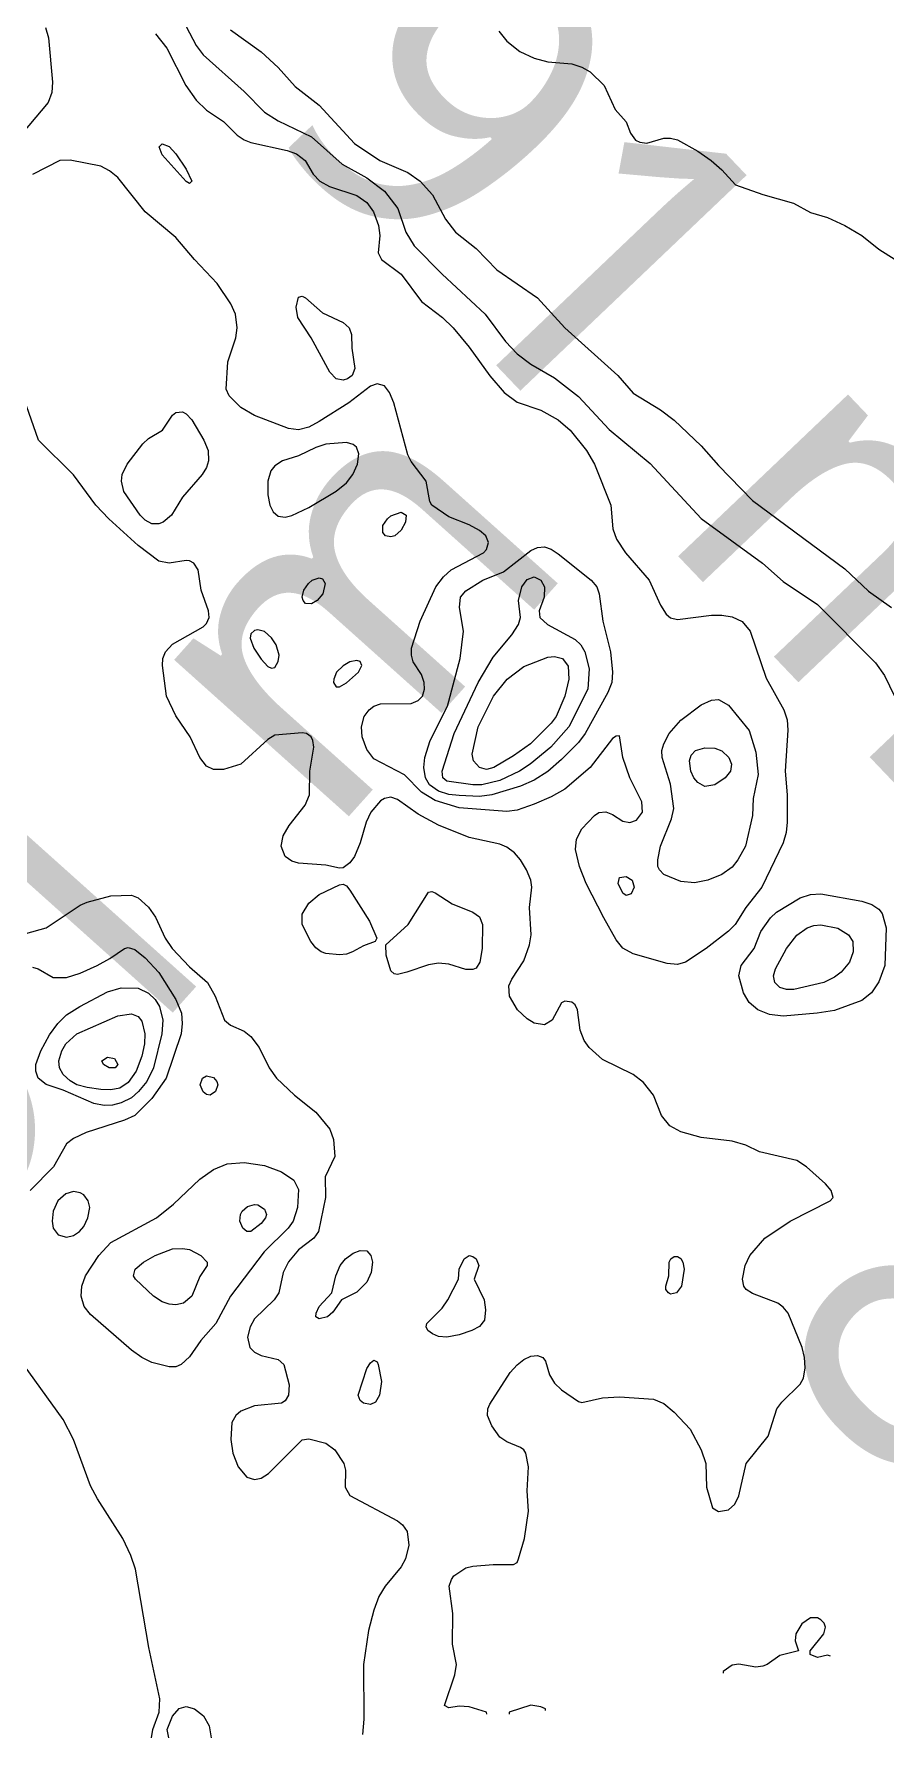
# Model space of a CAD drawing. Extents: x 474277 to 475042, y 254928 to 255625.
# Drawn here: x 474762.95 to 474782.11, y 254928.48 to 254966.79 of the extents above; entities that cross this region are included whole.
import ezdxf

# ---------------------------------------------------------------- set-up
doc = ezdxf.new("R2010")
doc.units = 0
doc.header["$MEASUREMENT"] = 0
doc.layers.add('BaseMapV2_DTM_export_MonNov09090547073261 — entities', color=1, linetype='CONTINUOUS')
doc.styles.get("Standard").update_dxf_attribs({"font": 'romans.shx'})

msp = doc.modelspace()

# ---------------------------------------------------------------- linework, layer by layer
at = {"layer": 'BaseMapV2_DTM_export_MonNov09090547073261 — entities', "color": 15, "linetype": 'Continuous', "true_color": 0xb7484b}
for points in [[(474763.202, 254966.934, 91.25), (474763.269, 254966.704, 91.25), (474763.36, 254965.707, 91.25), (474763.347, 254965.477, 91.25), (474763.26, 254965.247, 91.25), (474762.548, 254964.403, 91.25), (474761.953, 254963.79, 91.25), (474761.531, 254963.492, 91.25), (474761.148, 254963.33, 91.25)], [(474765.671, 254966.796, 91), (474765.93, 254966.474, 91), (474766.352, 254965.63, 91), (474766.591, 254965.304, 91), (474766.821, 254965.081, 91), (474767.205, 254964.825, 91), (474767.511, 254964.514, 91), (474767.665, 254964.41, 91), (474767.818, 254964.351, 91), (474768.631, 254964.173, 91), (474768.842, 254964.097, 91), (474769.039, 254963.943, 91), (474769.217, 254963.636, 91), (474769.363, 254963.483, 91), (474769.582, 254963.363, 91), (474770.195, 254963.157, 91), (474770.425, 254963.003, 91), (474770.57, 254962.793, 91), (474770.686, 254962.486, 91), (474770.715, 254962.256, 91), (474770.678, 254961.873, 91), (474770.751, 254961.72, 91), (474771.192, 254961.392, 91), (474771.652, 254960.775, 91), (474772.122, 254960.416, 91), (474772.361, 254960.186, 91), (474772.725, 254959.746, 91), (474773.185, 254959.104, 91), (474773.505, 254958.729, 91), (474773.799, 254958.512, 91), (474774.335, 254958.336, 91), (474774.719, 254958.113, 91), (474774.988, 254957.886, 91), (474775.355, 254957.426, 91), (474775.541, 254957.119, 91), (474775.905, 254956.199, 91), (474775.954, 254955.662, 91), (474776.031, 254955.432, 91), (474776.233, 254955.125, 91), (474776.766, 254954.512, 91), (474777.019, 254953.952, 91), (474777.149, 254953.745, 91), (474777.249, 254953.664, 91), (474777.403, 254953.626, 91), (474778.169, 254953.727, 91), (474778.399, 254953.727, 91), (474778.629, 254953.686, 91), (474778.859, 254953.583, 91), (474779.036, 254953.362, 91), (474779.396, 254952.307, 91), (474779.793, 254951.598, 91), (474779.868, 254951.368, 91), (474779.886, 254951.138, 91), (474779.822, 254950.218, 91), (474779.865, 254949.681, 91), (474779.87, 254949.068, 91), (474779.843, 254948.838, 91), (474779.775, 254948.608, 91), (474779.295, 254947.611, 91), (474778.936, 254947.151, 91), (474778.702, 254946.768, 91), (474778.553, 254946.619, 91), (474778.046, 254946.231, 91), (474777.586, 254945.924, 91)], [(474766.361, 254966.955, 90.75), (474766.591, 254966.531, 90.75), (474766.746, 254966.32, 90.75), (474767.665, 254965.496, 90.75), (474768.125, 254965.032, 90.75), (474768.431, 254964.838, 90.75), (474769.182, 254964.48, 90.75), (474769.865, 254963.867, 90.75), (474770.425, 254963.556, 90.75), (474770.816, 254963.253, 90.75), (474771.12, 254962.87, 90.75), (474771.298, 254962.333, 90.75), (474771.484, 254962.026, 90.75), (474772.112, 254961.391, 90.75), (474773.083, 254960.493, 90.75), (474773.539, 254959.879, 90.75), (474773.799, 254959.597, 90.75), (474774.105, 254959.368, 90.75), (474774.642, 254959.058, 90.75), (474775.179, 254958.642, 90.75), (474775.869, 254957.896, 90.75), (474776.789, 254957.135, 90.75), (474777.939, 254955.898, 90.75), (474779.31, 254954.895, 90.75), (474779.779, 254954.484, 90.75), (474780.546, 254953.961, 90.75), (474781.85, 254952.652, 90.75), (474782.058, 254952.365, 90.75), (474782.281, 254951.905, 90.75)], [(474767.358, 254966.887, 90.5), (474768.048, 254966.387, 90.5), (474768.431, 254966.036, 90.5), (474768.815, 254965.612, 90.5), (474769.352, 254965.188, 90.5), (474770.145, 254964.327, 90.5), (474770.713, 254963.943, 90.5), (474771.345, 254963.678, 90.5), (474771.623, 254963.483, 90.5), (474771.897, 254963.176, 90.5), (474772.189, 254962.626, 90.5), (474772.416, 254962.333, 90.5), (474772.879, 254961.971, 90.5), (474773.342, 254961.49, 90.5), (474774.259, 254960.861, 90.5), (474774.872, 254960.183, 90.5), (474776.06, 254959.113, 90.5), (474776.406, 254958.718, 90.5), (474777.019, 254958.34, 90.5), (474777.326, 254958.105, 90.5), (474777.939, 254957.527, 90.5), (474778.323, 254957.085, 90.5), (474779.089, 254956.3, 90.5), (474781.16, 254954.768, 90.5), (474781.696, 254954.264, 90.5), (474782.209, 254953.899, 90.5)], [(474773.391, 254966.857, 90.25), (474773.568, 254966.627, 90.25), (474773.857, 254966.397, 90.25), (474774.182, 254966.247, 90.25), (474774.489, 254966.161, 90.25), (474775.026, 254966.118, 90.25), (474775.256, 254966.044, 90.25), (474775.438, 254965.937, 90.25), (474775.756, 254965.63, 90.25), (474776, 254965.093, 90.25), (474776.252, 254964.813, 90.25), (474776.346, 254964.557, 90.25), (474776.461, 254964.403, 90.25), (474776.559, 254964.355, 90.25), (474776.712, 254964.339, 90.25), (474777.096, 254964.449, 90.25), (474777.249, 254964.451, 90.25), (474777.403, 254964.414, 90.25), (474777.863, 254964.155, 90.25), (474778.161, 254963.943, 90.25), (474778.399, 254963.736, 90.25), (474778.706, 254963.401, 90.25), (474779.319, 254963.184, 90.25), (474780.01, 254962.987, 90.25), (474780.393, 254962.774, 90.25), (474780.776, 254962.668, 90.25), (474781.16, 254962.483, 90.25), (474781.542, 254962.256, 90.25), (474781.926, 254961.952, 90.25), (474782.658, 254961.49, 90.25)], [(474766.487, 254963.483, 91.25), (474766.438, 254963.428, 91.25), (474766.361, 254963.471, 91.25), (474765.824, 254964.075, 91.25), (474765.755, 254964.25, 91.25), (474765.824, 254964.32, 91.25), (474765.978, 254964.263, 91.25), (474766.131, 254964.097, 91.25), (474766.361, 254963.754, 91.25), (474766.487, 254963.483, 91.25)], [(474777.586, 254945.924, 91), (474777.403, 254945.872, 91), (474777.172, 254945.89, 91), (474776.406, 254946.106, 91), (474776.176, 254946.234, 91), (474776.022, 254946.425, 91), (474775.747, 254946.921, 91), (474775.354, 254947.688, 91), (474775.204, 254948.071, 91), (474775.114, 254948.455, 91), (474775.137, 254948.685, 91), (474775.256, 254948.917, 91), (474775.539, 254949.221, 91), (474775.639, 254949.287, 91), (474775.792, 254949.305, 91), (474775.946, 254949.243, 91), (474776.176, 254949.095, 91), (474776.329, 254949.061, 91), (474776.482, 254949.115, 91), (474776.615, 254949.298, 91), (474776.604, 254949.528, 91), (474776.335, 254950.065, 91), (474776.175, 254950.525, 91), (474776.099, 254951.011, 91), (474776.022, 254951.006, 91), (474775.946, 254950.947, 91), (474775.439, 254950.295, 91), (474774.872, 254949.814, 91), (474774.565, 254949.636, 91), (474774.182, 254949.473, 91), (474773.799, 254949.341, 91), (474773.569, 254949.308, 91), (474772.495, 254949.394, 91), (474771.959, 254949.554, 91), (474771.652, 254949.745, 91), (474771.268, 254950.137, 91), (474770.578, 254950.492, 91), (474770.425, 254950.703, 91), (474770.319, 254950.985, 91), (474770.305, 254951.215, 91), (474770.366, 254951.445, 91), (474770.478, 254951.598, 91), (474770.578, 254951.675, 91), (474770.732, 254951.727, 91), (474771.422, 254951.739, 91), (474771.575, 254951.802, 91), (474771.67, 254951.905, 91), (474771.719, 254952.058, 91), (474771.713, 254952.212, 91), (474771.652, 254952.389, 91), (474771.467, 254952.672, 91), (474771.426, 254952.825, 91), (474771.429, 254952.979, 91), (474771.623, 254953.592, 91), (474771.976, 254954.359, 91), (474772.144, 254954.589, 91), (474772.319, 254954.742, 91), (474773.044, 254955.125, 91), (474773.113, 254955.202, 91), (474773.159, 254955.355, 91), (474773.1, 254955.509, 91), (474772.955, 254955.63, 91), (474772.725, 254955.753, 91), (474772.265, 254955.935, 91), (474771.887, 254956.199, 91), (474771.842, 254956.276, 91), (474771.753, 254956.736, 91), (474771.422, 254957.177, 91), (474771.345, 254957.33, 91), (474771.028, 254958.499, 91), (474770.93, 254958.729, 91), (474770.817, 254958.883, 91), (474770.655, 254958.928, 91), (474770.502, 254958.871, 91), (474770.019, 254958.499, 91), (474769.352, 254958.077, 91), (474769.121, 254957.954, 91), (474768.891, 254957.892, 91), (474768.661, 254957.923, 91), (474767.895, 254958.215, 91), (474767.588, 254958.396, 91), (474767.327, 254958.653, 91), (474767.264, 254958.806, 91), (474767.298, 254959.419, 91), (474767.481, 254959.956, 91), (474767.511, 254960.186, 91), (474767.475, 254960.493, 91), (474767.367, 254960.723, 91), (474767.063, 254961.183, 91), (474766.548, 254961.72, 91), (474766.131, 254962.215, 91), (474765.442, 254962.793, 91), (474764.824, 254963.56, 91), (474764.644, 254963.713, 91), (474764.444, 254963.819, 91), (474763.754, 254963.956, 91), (474763.521, 254963.943, 91), (474762.911, 254963.632, 91)], [(474769.989, 254959.036, 91.25), (474769.888, 254959.007, 91.25), (474769.735, 254959.034, 91.25), (474769.588, 254959.189, 91.25), (474769.171, 254959.956, 91.25), (474768.873, 254960.416, 91.25), (474768.834, 254960.646, 91.25), (474768.891, 254960.871, 91.25), (474768.968, 254960.895, 91.25), (474769.045, 254960.855, 91.25), (474769.428, 254960.523, 91.25), (474769.888, 254960.3, 91.25), (474770.023, 254960.186, 91.25), (474770.079, 254960.033, 91.25), (474770.088, 254959.726, 91.25), (474770.15, 254959.266, 91.25), (474770.092, 254959.113, 91.25), (474769.989, 254959.036, 91.25)], [(474773.117, 254929.017, 90.75), (474773.109, 254929.059, 90.75), (474772.725, 254929.183, 90.75), (474772.495, 254929.194, 90.75), (474772.265, 254929.155, 90.75), (474772.168, 254929.209, 90.75), (474772.399, 254929.899, 90.75), (474772.441, 254930.129, 90.75), (474772.346, 254930.589, 90.75), (474772.358, 254931.279, 90.75), (474772.274, 254931.893, 90.75), (474772.322, 254932.046, 90.75), (474772.379, 254932.123, 90.75), (474772.649, 254932.304, 90.75), (474772.802, 254932.343, 90.75), (474773.262, 254932.38, 90.75), (474773.722, 254932.376, 90.75), (474773.799, 254932.426, 90.75), (474773.833, 254932.506, 90.75), (474773.965, 254932.966, 90.75), (474774.055, 254933.579, 90.75), (474774.025, 254934.039, 90.75), (474774.056, 254934.576, 90.75), (474773.999, 254934.883, 90.75), (474773.952, 254934.96, 90.75), (474773.875, 254935.008, 90.75), (474773.569, 254935.134, 90.75), (474773.415, 254935.242, 90.75), (474773.231, 254935.496, 90.75), (474773.137, 254935.726, 90.75), (474773.145, 254935.88, 90.75), (474773.185, 254935.986, 90.75), (474773.645, 254936.696, 90.75), (474773.799, 254936.87, 90.75), (474773.952, 254936.986, 90.75), (474774.105, 254937.064, 90.75), (474774.259, 254937.081, 90.75), (474774.378, 254937.03, 90.75), (474774.438, 254936.953, 90.75), (474774.527, 254936.646, 90.75), (474774.642, 254936.457, 90.75), (474774.796, 254936.31, 90.75), (474775.179, 254936.046, 90.75), (474775.256, 254936.025, 90.75), (474775.716, 254936.129, 90.75), (474776.099, 254936.152, 90.75), (474776.866, 254936.097, 90.75), (474777.096, 254935.997, 90.75), (474777.326, 254935.807, 90.75), (474777.691, 254935.42, 90.75), (474777.935, 254934.96, 90.75), (474778.039, 254934.653, 90.75), (474778.058, 254934.116, 90.75), (474778.189, 254933.656, 90.75), (474778.323, 254933.57, 90.75), (474778.553, 254933.606, 90.75), (474778.689, 254933.733, 90.75), (474778.783, 254933.921, 90.75), (474778.944, 254934.653, 90.75), (474779.442, 254935.266, 90.75), (474779.632, 254935.88, 90.75), (474779.748, 254936.033, 90.75), (474780.163, 254936.436, 90.75), (474780.232, 254936.57, 90.75), (474780.27, 254936.8, 90.75), (474780.257, 254937.03, 90.75), (474780.203, 254937.26, 90.75), (474779.889, 254938.027, 90.75), (474779.779, 254938.167, 90.75), (474779.657, 254938.257, 90.75), (474779.089, 254938.471, 90.75), (474778.95, 254938.563, 90.75), (474778.897, 254938.64, 90.75), (474778.861, 254938.793, 90.75), (474778.921, 254939.1, 90.75), (474779.028, 254939.33, 90.75), (474779.363, 254939.714, 90.75), (474779.933, 254940.101, 90.75), (474780.833, 254940.557, 90.75), (474780.902, 254940.634, 90.75), (474780.857, 254940.787, 90.75), (474780.726, 254940.94, 90.75), (474780.303, 254941.324, 90.75), (474780.086, 254941.466, 90.75), (474779.243, 254941.659, 90.75), (474778.936, 254941.805, 90.75), (474778.629, 254941.896, 90.75), (474777.939, 254941.98, 90.75), (474777.479, 254942.111, 90.75), (474777.23, 254942.244, 90.75), (474777.045, 254942.474, 90.75), (474776.863, 254942.934, 90.75), (474776.636, 254943.216, 90.75), (474776.406, 254943.4, 90.75), (474775.716, 254943.731, 90.75), (474775.415, 254944.007, 90.75), (474775.307, 254944.161, 90.75), (474775.213, 254944.391, 90.75), (474775.155, 254944.851, 90.75), (474775.102, 254944.959, 90.75), (474775.026, 254945.024, 90.75), (474774.872, 254945.048, 90.75), (474774.796, 254945.008, 90.75), (474774.587, 254944.621, 90.75), (474774.412, 254944.511, 90.75), (474774.182, 254944.553, 90.75), (474774.029, 254944.65, 90.75), (474773.809, 254944.851, 90.75), (474773.63, 254945.158, 90.75), (474773.61, 254945.388, 90.75), (474773.68, 254945.541, 90.75), (474773.952, 254945.949, 90.75), (474774.081, 254946.308, 90.75), (474774.112, 254946.538, 90.75), (474774.08, 254947.151, 90.75), (474774.13, 254947.611, 90.75), (474774.107, 254947.765, 90.75), (474774.007, 254947.995, 90.75), (474773.874, 254948.225, 90.75), (474773.744, 254948.378, 90.75), (474773.569, 254948.51, 90.75), (474773.415, 254948.577, 90.75), (474772.725, 254948.724, 90.75), (474772.035, 254949.005, 90.75), (474771.575, 254949.251, 90.75), (474771.115, 254949.582, 90.75), (474770.962, 254949.634, 90.75), (474770.82, 254949.605, 90.75), (474770.732, 254949.547, 90.75), (474770.516, 254949.298, 90.75), (474770.408, 254949.068, 90.75), (474770.272, 254948.607, 90.75), (474770.147, 254948.301, 90.75), (474770.042, 254948.154, 90.75), (474769.888, 254948.044, 90.75), (474769.812, 254948.035, 90.75), (474769.505, 254948.106, 90.75), (474768.891, 254948.151, 90.75), (474768.738, 254948.192, 90.75), (474768.587, 254948.301, 90.75), (474768.5, 254948.531, 90.75), (474768.54, 254948.761, 90.75), (474768.679, 254948.991, 90.75), (474769.04, 254949.451, 90.75), (474769.134, 254949.681, 90.75), (474769.141, 254950.218, 90.75), (474769.229, 254950.755, 90.75), (474769.213, 254950.908, 90.75), (474769.174, 254950.985, 90.75), (474769.064, 254951.062, 90.75), (474768.968, 254951.08, 90.75), (474768.355, 254951.028, 90.75), (474768.201, 254950.927, 90.75), (474767.594, 254950.372, 90.75), (474767.205, 254950.257, 90.75), (474766.975, 254950.256, 90.75), (474766.821, 254950.331, 90.75), (474766.668, 254950.52, 90.75), (474766.452, 254950.985, 90.75), (474766.131, 254951.461, 90.75), (474765.922, 254951.905, 90.75), (474765.83, 254952.595, 90.75), (474765.841, 254952.748, 90.75), (474765.897, 254952.902, 90.75), (474766.054, 254953.07, 90.75), (474766.745, 254953.464, 90.75), (474766.821, 254953.533, 90.75), (474766.882, 254953.669, 90.75), (474766.864, 254953.822, 90.75), (474766.701, 254954.282, 90.75), (474766.633, 254954.742, 90.75), (474766.535, 254954.895, 90.75), (474766.438, 254954.946, 90.75), (474766.361, 254954.95, 90.75), (474765.978, 254954.889, 90.75), (474765.748, 254954.935, 90.75), (474765.288, 254955.288, 90.75), (474764.623, 254955.892, 90.75), (474764.337, 254956.199, 90.75), (474763.831, 254956.879, 90.75), (474763.042, 254957.656, 90.75), (474762.669, 254958.729, 90.75)], [(474765.847, 254955.816, 91), (474765.748, 254955.775, 91), (474765.594, 254955.776, 91), (474765.441, 254955.861, 91), (474765.328, 254955.969, 91), (474764.959, 254956.506, 91), (474764.91, 254956.736, 91), (474764.923, 254956.889, 91), (474765.035, 254957.119, 91), (474765.391, 254957.579, 91), (474765.518, 254957.694, 91), (474765.828, 254957.886, 91), (474766.054, 254958.221, 91), (474766.131, 254958.28, 91), (474766.284, 254958.293, 91), (474766.361, 254958.252, 91), (474766.491, 254958.116, 91), (474766.761, 254957.656, 91), (474766.855, 254957.426, 91), (474766.866, 254957.196, 91), (474766.818, 254957.042, 91), (474766.722, 254956.889, 91), (474766.284, 254956.375, 91), (474766.033, 254955.969, 91), (474765.847, 254955.816, 91)], [(474768.738, 254955.964, 90.75), (474769.121, 254956.142, 90.75), (474769.735, 254956.515, 90.75), (474769.965, 254956.7, 90.75), (474770.109, 254956.889, 90.75), (474770.215, 254957.119, 90.75), (474770.242, 254957.349, 90.75), (474770.194, 254957.502, 90.75), (474770.118, 254957.563, 90.75), (474769.965, 254957.604, 90.75), (474769.505, 254957.565, 90.75), (474769.275, 254957.494, 90.75), (474768.891, 254957.304, 90.75), (474768.531, 254957.196, 90.75), (474768.355, 254957.078, 90.75), (474768.269, 254956.966, 90.75), (474768.196, 254956.736, 90.75), (474768.198, 254956.429, 90.75), (474768.24, 254956.199, 90.75), (474768.317, 254956.046, 90.75), (474768.431, 254955.951, 90.75), (474768.585, 254955.929, 90.75), (474768.738, 254955.964, 90.75)], [(474771.049, 254955.509, 91), (474770.962, 254955.483, 91), (474770.842, 254955.509, 91), (474770.783, 254955.585, 91), (474770.786, 254955.739, 91), (474770.884, 254955.892, 91), (474770.962, 254955.958, 91), (474771.192, 254956.038, 91), (474771.303, 254955.969, 91), (474771.289, 254955.816, 91), (474771.192, 254955.636, 91), (474771.049, 254955.509, 91)], [(474773.233, 254949.681, 91.25), (474772.955, 254949.649, 91.25), (474772.495, 254949.667, 91.25), (474772.265, 254949.691, 91.25), (474772.035, 254949.763, 91.25), (474771.832, 254949.911, 91.25), (474771.74, 254950.065, 91.25), (474771.701, 254950.295, 91.25), (474771.724, 254950.525, 91.25), (474771.847, 254950.908, 91.25), (474772.233, 254951.675, 91.25), (474772.517, 254952.748, 91.25), (474772.592, 254953.362, 91.25), (474772.507, 254953.899, 91.25), (474772.526, 254954.129, 91.25), (474772.649, 254954.272, 91.25), (474773.032, 254954.508, 91.25), (474773.492, 254954.698, 91.25), (474774.105, 254955.175, 91.25), (474774.259, 254955.244, 91.25), (474774.412, 254955.261, 91.25), (474774.565, 254955.204, 91.25), (474774.719, 254955.101, 91.25), (474775.461, 254954.512, 91.25), (474775.589, 254954.359, 91.25), (474775.641, 254954.205, 91.25), (474775.726, 254953.592, 91.25), (474775.895, 254952.902, 91.25), (474775.941, 254952.442, 91.25), (474775.927, 254952.212, 91.25), (474775.835, 254951.982, 91.25), (474775.329, 254951.062, 91.25), (474775.179, 254950.864, 91.25), (474774.796, 254950.475, 91.25), (474774.489, 254950.21, 91.25), (474774.182, 254950.012, 91.25), (474773.875, 254949.877, 91.25), (474773.233, 254949.681, 91.25)], [(474769.178, 254953.975, 91), (474769.045, 254953.987, 91), (474768.991, 254954.052, 91), (474768.969, 254954.129, 91), (474769.005, 254954.282, 91), (474769.109, 254954.435, 91), (474769.198, 254954.511, 91), (474769.352, 254954.562, 91), (474769.428, 254954.538, 91), (474769.484, 254954.435, 91), (474769.432, 254954.205, 91), (474769.306, 254954.052, 91), (474769.178, 254953.975, 91)], [(474773.008, 254949.911, 91.5), (474772.802, 254949.91, 91.5), (474772.223, 254949.988, 91.5), (474772.128, 254950.065, 91.5), (474772.119, 254950.218, 91.5), (474772.386, 254951.062, 91.5), (474772.925, 254952.212, 91.5), (474773.262, 254952.78, 91.5), (474773.678, 254953.285, 91.5), (474773.829, 254953.515, 91.5), (474773.874, 254953.669, 91.5), (474773.827, 254954.052, 91.5), (474773.906, 254954.359, 91.5), (474774.029, 254954.529, 91.5), (474774.182, 254954.585, 91.5), (474774.329, 254954.512, 91.5), (474774.414, 254954.359, 91.5), (474774.406, 254954.129, 91.5), (474774.292, 254953.822, 91.5), (474774.309, 254953.669, 91.5), (474774.484, 254953.515, 91.5), (474775.102, 254953.177, 91.5), (474775.228, 254953.055, 91.5), (474775.324, 254952.902, 91.5), (474775.422, 254952.518, 91.5), (474775.389, 254952.058, 91.5), (474774.962, 254951.215, 91.5), (474774.561, 254950.755, 91.5), (474774.096, 254950.372, 91.5), (474773.856, 254950.218, 91.5), (474773.415, 254950.01, 91.5), (474773.008, 254949.911, 91.5)], [(474768.355, 254952.544, 90.75), (474768.431, 254952.685, 90.75), (474768.451, 254952.825, 90.75), (474768.384, 254953.055, 90.75), (474768.278, 254953.212, 90.75), (474768.125, 254953.356, 90.75), (474767.971, 254953.397, 90.75), (474767.895, 254953.379, 90.75), (474767.818, 254953.303, 90.75), (474767.8, 254953.209, 90.75), (474767.886, 254952.979, 90.75), (474768.048, 254952.734, 90.75), (474768.201, 254952.573, 90.75), (474768.278, 254952.529, 90.75), (474768.355, 254952.544, 90.75)], [(474769.812, 254952.111, 90.75), (474769.965, 254952.205, 90.75), (474770.238, 254952.442, 90.75), (474770.312, 254952.595, 90.75), (474770.272, 254952.684, 90.75), (474770.195, 254952.706, 90.75), (474770.042, 254952.678, 90.75), (474769.888, 254952.588, 90.75), (474769.744, 254952.442, 90.75), (474769.679, 254952.288, 90.75), (474769.677, 254952.212, 90.75), (474769.735, 254952.114, 90.75), (474769.812, 254952.111, 90.75)], [(474773.273, 254950.295, 91.75), (474773.109, 254950.257, 91.75), (474772.953, 254950.295, 91.75), (474772.821, 254950.448, 91.75), (474772.79, 254950.602, 91.75), (474772.924, 254951.215, 91.75), (474773.268, 254951.905, 91.75), (474773.573, 254952.288, 91.75), (474773.952, 254952.568, 91.75), (474774.489, 254952.782, 91.75), (474774.642, 254952.797, 91.75), (474774.817, 254952.748, 91.75), (474774.949, 254952.58, 91.75), (474774.963, 254952.288, 91.75), (474774.872, 254951.899, 91.75), (474774.678, 254951.445, 91.75), (474774.563, 254951.292, 91.75), (474774.1, 254950.832, 91.75), (474773.722, 254950.558, 91.75), (474773.273, 254950.295, 91.75)], [(474778.085, 254947.765, 91.25), (474777.786, 254947.708, 91.25), (474777.479, 254947.738, 91.25), (474777.096, 254947.896, 91.25), (474776.998, 254947.995, 91.25), (474776.965, 254948.071, 91.25), (474776.958, 254948.225, 91.25), (474777.02, 254948.531, 91.25), (474777.268, 254949.145, 91.25), (474777.321, 254949.375, 91.25), (474777.249, 254949.925, 91.25), (474777.056, 254950.525, 91.25), (474777.052, 254950.678, 91.25), (474777.093, 254950.832, 91.25), (474777.214, 254951.062, 91.25), (474777.479, 254951.365, 91.25), (474777.939, 254951.709, 91.25), (474778.169, 254951.816, 91.25), (474778.323, 254951.827, 91.25), (474778.553, 254951.697, 91.25), (474779.013, 254951.133, 91.25), (474779.166, 254950.642, 91.25), (474779.214, 254950.141, 91.25), (474779.107, 254949.605, 91.25), (474779.091, 254949.221, 91.25), (474778.93, 254948.531, 91.25), (474778.76, 254948.225, 91.25), (474778.629, 254948.056, 91.25), (474778.399, 254947.89, 91.25), (474778.085, 254947.765, 91.25)], [(474778.241, 254949.911, 91.5), (474778.016, 254949.874, 91.5), (474777.863, 254949.958, 91.5), (474777.774, 254950.065, 91.5), (474777.701, 254950.218, 91.5), (474777.671, 254950.448, 91.5), (474777.709, 254950.579, 91.5), (474777.805, 254950.678, 91.5), (474778.016, 254950.743, 91.5), (474778.246, 254950.734, 91.5), (474778.399, 254950.672, 91.5), (474778.556, 254950.525, 91.5), (474778.62, 254950.372, 91.5), (474778.595, 254950.218, 91.5), (474778.476, 254950.065, 91.5), (474778.241, 254949.911, 91.5)], [(474776.364, 254947.458, 91.25), (474776.252, 254947.423, 91.25), (474776.176, 254947.472, 91.25), (474776.074, 254947.688, 91.25), (474776.099, 254947.826, 91.25), (474776.252, 254947.849, 91.25), (474776.385, 254947.765, 91.25), (474776.43, 254947.611, 91.25), (474776.364, 254947.458, 91.25)], [(474770.103, 254946.154, 90.75), (474769.965, 254946.1, 90.75), (474769.812, 254946.087, 90.75), (474769.505, 254946.114, 90.75), (474769.395, 254946.154, 90.75), (474769.275, 254946.247, 90.75), (474769.167, 254946.384, 90.75), (474768.973, 254946.768, 90.75), (474768.969, 254946.998, 90.75), (474769.121, 254947.251, 90.75), (474769.352, 254947.44, 90.75), (474769.812, 254947.661, 90.75), (474769.888, 254947.672, 90.75), (474769.965, 254947.635, 90.75), (474770.042, 254947.539, 90.75), (474770.479, 254946.844, 90.75), (474770.644, 254946.461, 90.75), (474770.609, 254946.384, 90.75), (474770.348, 254946.291, 90.75), (474770.103, 254946.154, 90.75)], [(474771.321, 254945.694, 90.75), (474771.115, 254945.642, 90.75), (474771.038, 254945.659, 90.75), (474770.962, 254945.729, 90.75), (474770.855, 254946.078, 90.75), (474770.85, 254946.308, 90.75), (474771.353, 254946.768, 90.75), (474771.805, 254947.495, 90.75), (474771.882, 254947.509, 90.75), (474771.959, 254947.477, 90.75), (474772.342, 254947.23, 90.75), (474772.802, 254947.047, 90.75), (474772.955, 254946.941, 90.75), (474773.024, 254946.768, 90.75), (474773.017, 254946.231, 90.75), (474772.962, 254945.924, 90.75), (474772.879, 254945.79, 90.75), (474772.802, 254945.757, 90.75), (474772.649, 254945.758, 90.75), (474772.265, 254945.876, 90.75), (474772.035, 254945.899, 90.75), (474771.805, 254945.863, 90.75), (474771.321, 254945.694, 90.75)], [(474780.541, 254944.774, 91), (474779.779, 254944.706, 91), (474779.473, 254944.743, 91), (474779.208, 254944.851, 91), (474779.013, 254945.014, 91), (474778.888, 254945.234, 91), (474778.781, 254945.618, 91), (474778.833, 254945.848, 91), (474779.125, 254946.231, 91), (474779.275, 254946.614, 91), (474779.492, 254946.921, 91), (474779.626, 254947.044, 91), (474780.163, 254947.367, 91), (474780.393, 254947.444, 91), (474780.623, 254947.455, 91), (474781.543, 254947.29, 91), (474781.773, 254947.217, 91), (474781.926, 254947.114, 91), (474782.003, 254947.013, 91), (474782.094, 254946.691, 91), (474782.06, 254945.848, 91), (474781.926, 254945.483, 91), (474781.766, 254945.234, 91), (474781.543, 254945.059, 91), (474780.93, 254944.838, 91), (474780.541, 254944.774, 91)], [(474762.757, 254946.569, 90.75), (474763.217, 254946.697, 90.75), (474763.984, 254947.201, 90.75), (474764.138, 254947.271, 90.75), (474764.674, 254947.41, 90.75), (474765.134, 254947.425, 90.75), (474765.288, 254947.369, 90.75), (474765.518, 254947.158, 90.75), (474765.671, 254946.933, 90.75), (474765.889, 254946.461, 90.75), (474766.05, 254946.231, 90.75), (474766.438, 254945.819, 90.75), (474766.839, 254945.464, 90.75), (474767.014, 254945.158, 90.75), (474767.227, 254944.621, 90.75), (474767.358, 254944.507, 90.75), (474767.665, 254944.367, 90.75), (474767.818, 254944.248, 90.75), (474768.004, 254944.007, 90.75), (474768.229, 254943.547, 90.75), (474768.393, 254943.317, 90.75), (474768.8, 254942.934, 90.75), (474769.278, 254942.551, 90.75), (474769.589, 254942.167, 90.75), (474769.674, 254941.937, 90.75), (474769.702, 254941.554, 90.75), (474769.486, 254941.094, 90.75), (474769.497, 254940.634, 90.75), (474769.339, 254939.867, 90.75), (474769.23, 254939.714, 90.75), (474768.891, 254939.454, 90.75), (474768.661, 254939.184, 90.75), (474768.541, 254938.947, 90.75), (474768.446, 254938.487, 90.75), (474768.339, 254938.333, 90.75), (474767.895, 254937.905, 90.75), (474767.799, 254937.72, 90.75), (474767.743, 254937.49, 90.75), (474767.792, 254937.26, 90.75), (474767.895, 254937.154, 90.75), (474768.048, 254937.079, 90.75), (474768.431, 254936.991, 90.75), (474768.561, 254936.877, 90.75), (474768.677, 254936.416, 90.75), (474768.662, 254936.186, 90.75), (474768.585, 254936.06, 90.75), (474768.508, 254936.01, 90.75), (474767.895, 254935.949, 90.75), (474767.588, 254935.83, 90.75), (474767.479, 254935.726, 90.75), (474767.393, 254935.573, 90.75), (474767.368, 254935.19, 90.75), (474767.415, 254934.883, 90.75), (474767.535, 254934.576, 90.75), (474767.728, 254934.346, 90.75), (474767.895, 254934.288, 90.75), (474768.048, 254934.32, 90.75), (474768.216, 254934.423, 90.75), (474768.968, 254935.182, 90.75), (474769.121, 254935.208, 90.75), (474769.505, 254935.108, 90.75), (474769.707, 254934.96, 90.75), (474769.907, 254934.653, 90.75), (474769.945, 254934.5, 90.75), (474769.938, 254934.116, 90.75), (474770.042, 254933.934, 90.75), (474771.115, 254933.363, 90.75), (474771.227, 254933.273, 90.75), (474771.328, 254933.119, 90.75), (474771.363, 254932.813, 90.75), (474771.289, 254932.506, 90.75), (474771.192, 254932.328, 90.75), (474770.838, 254931.893, 90.75), (474770.695, 254931.663, 90.75), (474770.577, 254931.356, 90.75), (474770.462, 254930.896, 90.75), (474770.349, 254930.129, 90.75), (474770.359, 254928.902, 90.75), (474770.329, 254928.557, 90.75)], [(474780.017, 254945.311, 91.25), (474779.856, 254945.306, 91.25), (474779.703, 254945.353, 91.25), (474779.59, 254945.464, 91.25), (474779.557, 254945.618, 91.25), (474779.608, 254945.771, 91.25), (474779.853, 254946.231, 91.25), (474780.086, 254946.529, 91.25), (474780.316, 254946.694, 91.25), (474780.47, 254946.75, 91.25), (474780.623, 254946.764, 91.25), (474781.006, 254946.688, 91.25), (474781.246, 254946.538, 91.25), (474781.341, 254946.384, 91.25), (474781.352, 254946.154, 91.25), (474781.265, 254945.924, 91.25), (474781.084, 254945.694, 91.25), (474780.93, 254945.582, 91.25), (474780.69, 254945.464, 91.25), (474780.017, 254945.311, 91.25)], [(474762.911, 254945.813, 91), (474763.034, 254945.771, 91), (474763.371, 254945.575, 91), (474763.677, 254945.577, 91), (474763.984, 254945.673, 91), (474764.361, 254945.848, 91), (474764.65, 254946.001, 91), (474764.981, 254946.227, 91), (474765.058, 254946.249, 91), (474765.211, 254946.208, 91), (474765.441, 254946.022, 91), (474765.748, 254945.687, 91), (474766.134, 254945.081, 91), (474766.259, 254944.774, 91), (474766.275, 254944.544, 91), (474766.248, 254944.314, 91), (474765.917, 254943.317, 91), (474765.594, 254942.859, 91), (474765.211, 254942.475, 91), (474764.981, 254942.366, 91), (474764.119, 254942.09, 91), (474763.831, 254941.957, 91), (474763.677, 254941.835, 91), (474763.38, 254941.324, 91), (474762.861, 254940.787, 91)], [(474764.711, 254942.704, 91.25), (474764.521, 254942.698, 91.25), (474764.291, 254942.742, 91.25), (474763.601, 254943.045, 91.25), (474763.217, 254943.173, 91.25), (474763.04, 254943.317, 91.25), (474762.984, 254943.471, 91.25), (474762.988, 254943.624, 91.25), (474763.096, 254943.931, 91.25), (474763.294, 254944.288, 91.25), (474763.479, 254944.544, 91.25), (474763.677, 254944.735, 91.25), (474763.973, 254944.928, 91.25), (474764.598, 254945.257, 91.25), (474764.904, 254945.343, 91.25), (474765.288, 254945.339, 91.25), (474765.518, 254945.228, 91.25), (474765.666, 254945.081, 91.25), (474765.764, 254944.928, 91.25), (474765.842, 254944.621, 91.25), (474765.817, 254944.314, 91.25), (474765.629, 254943.547, 91.25), (474765.479, 254943.241, 91.25), (474765.294, 254943.011, 91.25), (474765.134, 254942.872, 91.25), (474764.904, 254942.757, 91.25), (474764.711, 254942.704, 91.25)], [(474764.872, 254943.087, 91.5), (474764.674, 254943.053, 91.5), (474764.444, 254943.062, 91.5), (474764.138, 254943.101, 91.5), (474763.908, 254943.165, 91.5), (474763.754, 254943.253, 91.5), (474763.603, 254943.394, 91.5), (474763.519, 254943.547, 91.5), (474763.504, 254943.701, 91.5), (474763.57, 254943.931, 91.5), (474763.657, 254944.084, 91.5), (474763.908, 254944.313, 91.5), (474764.828, 254944.717, 91.5), (474765.134, 254944.759, 91.5), (474765.288, 254944.698, 91.5), (474765.364, 254944.594, 91.5), (474765.435, 254944.314, 91.5), (474765.428, 254944.084, 91.5), (474765.364, 254943.808, 91.5), (474765.238, 254943.471, 91.5), (474765.058, 254943.218, 91.5), (474764.872, 254943.087, 91.5)], [(474764.77, 254943.547, 91.75), (474764.635, 254943.547, 91.75), (474764.506, 254943.624, 91.75), (474764.47, 254943.701, 91.75), (474764.598, 254943.785, 91.75), (474764.751, 254943.758, 91.75), (474764.828, 254943.624, 91.75), (474764.77, 254943.547, 91.75)], [(474766.904, 254942.934, 91), (474766.821, 254942.948, 91), (474766.745, 254943.008, 91), (474766.679, 254943.164, 91), (474766.727, 254943.317, 91), (474766.821, 254943.366, 91), (474766.975, 254943.328, 91), (474767.051, 254943.242, 91), (474767.071, 254943.164, 91), (474767.025, 254943.011, 91), (474766.904, 254942.934, 91)], [(474766.254, 254936.877, 91), (474766.131, 254936.826, 91), (474765.978, 254936.824, 91), (474765.594, 254936.924, 91), (474765.368, 254937.03, 91), (474765.134, 254937.195, 91), (474764.214, 254938.003, 91), (474764.072, 254938.18, 91), (474764.005, 254938.41, 91), (474764.016, 254938.64, 91), (474764.099, 254938.87, 91), (474764.398, 254939.33, 91), (474764.674, 254939.619, 91), (474765.697, 254940.174, 91), (474766.078, 254940.48, 91), (474766.668, 254941.043, 91), (474766.975, 254941.264, 91), (474767.281, 254941.385, 91), (474767.665, 254941.415, 91), (474768.125, 254941.351, 91), (474768.508, 254941.205, 91), (474768.779, 254941.017, 91), (474768.891, 254940.808, 91), (474768.864, 254940.404, 91), (474768.767, 254940.097, 91), (474768.657, 254939.944, 91), (474768.117, 254939.407, 91), (474767.358, 254938.412, 91), (474767.03, 254937.797, 91), (474766.695, 254937.413, 91), (474766.438, 254937.05, 91), (474766.254, 254936.877, 91)], [(474763.831, 254939.776, 90.75), (474763.969, 254939.867, 90.75), (474764.061, 254939.977, 90.75), (474764.153, 254940.174, 90.75), (474764.195, 254940.404, 90.75), (474764.16, 254940.557, 90.75), (474764.061, 254940.689, 90.75), (474763.984, 254940.735, 90.75), (474763.831, 254940.764, 90.75), (474763.656, 254940.71, 90.75), (474763.479, 254940.557, 90.75), (474763.375, 254940.327, 90.75), (474763.354, 254940.097, 90.75), (474763.377, 254939.944, 90.75), (474763.485, 254939.79, 90.75), (474763.677, 254939.738, 90.75), (474763.831, 254939.776, 90.75)], [(474767.819, 254939.867, 91.25), (474767.729, 254939.867, 91.25), (474767.633, 254939.944, 91.25), (474767.572, 254940.097, 91.25), (474767.584, 254940.25, 91.25), (474767.624, 254940.327, 91.25), (474767.741, 254940.431, 91.25), (474767.895, 254940.476, 91.25), (474767.971, 254940.467, 91.25), (474768.125, 254940.372, 91.25), (474768.165, 254940.25, 91.25), (474768.148, 254940.174, 91.25), (474768.048, 254940.048, 91.25), (474767.819, 254939.867, 91.25)], [(474766.3, 254938.257, 91.25), (474766.131, 254938.221, 91.25), (474765.978, 254938.233, 91.25), (474765.824, 254938.288, 91.25), (474765.628, 254938.41, 91.25), (474765.221, 254938.793, 91.25), (474765.18, 254938.87, 91.25), (474765.219, 254939.023, 91.25), (474765.401, 254939.177, 91.25), (474765.668, 254939.33, 91.25), (474766.054, 254939.475, 91.25), (474766.284, 254939.486, 91.25), (474766.438, 254939.46, 91.25), (474766.695, 254939.33, 91.25), (474766.832, 254939.177, 91.25), (474766.838, 254939.1, 91.25), (474766.668, 254938.857, 91.25), (474766.492, 254938.41, 91.25), (474766.3, 254938.257, 91.25)], [(474769.542, 254937.95, 90.75), (474769.352, 254937.904, 90.75), (474769.276, 254937.95, 90.75), (474769.284, 254938.027, 90.75), (474769.353, 254938.18, 90.75), (474769.634, 254938.487, 90.75), (474769.723, 254938.87, 90.75), (474769.826, 254939.1, 90.75), (474769.945, 254939.253, 90.75), (474770.118, 254939.38, 90.75), (474770.272, 254939.442, 90.75), (474770.425, 254939.433, 90.75), (474770.515, 254939.33, 90.75), (474770.547, 254939.177, 90.75), (474770.52, 254938.947, 90.75), (474770.425, 254938.724, 90.75), (474770.195, 254938.502, 90.75), (474769.85, 254938.333, 90.75), (474769.658, 254938.05, 90.75), (474769.542, 254937.95, 90.75)], [(474772.222, 254937.49, 90.75), (474772.035, 254937.508, 90.75), (474771.897, 254937.567, 90.75), (474771.797, 254937.643, 90.75), (474771.758, 254937.72, 90.75), (474771.773, 254937.797, 90.75), (474772.112, 254938.142, 90.75), (474772.244, 254938.333, 90.75), (474772.48, 254938.793, 90.75), (474772.499, 254939.023, 90.75), (474772.608, 254939.253, 90.75), (474772.725, 254939.325, 90.75), (474772.802, 254939.307, 90.75), (474772.879, 254939.251, 90.75), (474772.942, 254939.1, 90.75), (474772.835, 254938.793, 90.75), (474773.062, 254938.333, 90.75), (474773.087, 254938.103, 90.75), (474773.067, 254937.873, 90.75), (474772.955, 254937.733, 90.75), (474772.781, 254937.643, 90.75), (474772.495, 254937.54, 90.75), (474772.222, 254937.49, 90.75)], [(474777.382, 254938.487, 90.75), (474777.249, 254938.46, 90.75), (474777.198, 254938.487, 90.75), (474777.145, 254938.563, 90.75), (474777.138, 254938.64, 90.75), (474777.211, 254938.87, 90.75), (474777.218, 254939.177, 90.75), (474777.253, 254939.253, 90.75), (474777.326, 254939.302, 90.75), (474777.403, 254939.304, 90.75), (474777.479, 254939.256, 90.75), (474777.524, 254939.177, 90.75), (474777.552, 254939.023, 90.75), (474777.492, 254938.64, 90.75), (474777.382, 254938.487, 90.75)], [(474765.585, 254928.48, 90.75), (474765.616, 254928.672, 90.75), (474765.753, 254929.056, 90.75), (474765.772, 254929.362, 90.75), (474765.527, 254930.512, 90.75), (474765.226, 254932.276, 90.75), (474765.122, 254932.583, 90.75), (474764.937, 254932.966, 90.75), (474764.368, 254933.856, 90.75), (474764.214, 254934.145, 90.75), (474763.83, 254935.19, 90.75), (474763.601, 254935.643, 90.75), (474762.593, 254937.03, 90.75)], [(474770.616, 254936.033, 90.75), (474770.502, 254935.979, 90.75), (474770.348, 254936.005, 90.75), (474770.272, 254936.066, 90.75), (474770.231, 254936.186, 90.75), (474770.425, 254936.785, 90.75), (474770.502, 254936.917, 90.75), (474770.578, 254936.974, 90.75), (474770.655, 254936.935, 90.75), (474770.678, 254936.877, 90.75), (474770.75, 254936.493, 90.75), (474770.708, 254936.186, 90.75), (474770.616, 254936.033, 90.75)], [(474780.84, 254930.321, 90.75), (474780.776, 254930.34, 90.75), (474780.546, 254930.285, 90.75), (474780.381, 254930.359, 90.75), (474780.381, 254930.436, 90.75), (474780.695, 254930.819, 90.75), (474780.728, 254930.972, 90.75), (474780.7, 254931.058, 90.75), (474780.623, 254931.139, 90.75), (474780.546, 254931.177, 90.75), (474780.393, 254931.182, 90.75), (474780.194, 254931.049, 90.75), (474780.065, 254930.819, 90.75), (474780.044, 254930.666, 90.75), (474780.123, 254930.436, 90.75), (474779.703, 254930.332, 90.75), (474779.42, 254930.129, 90.75), (474779.319, 254930.092, 90.75), (474779.166, 254930.07, 90.75), (474778.783, 254930.142, 90.75), (474778.629, 254930.113, 90.75), (474778.427, 254929.976, 90.75), (474778.427, 254929.937, 90.75)], [(474765.972, 254928.48, 91), (474765.937, 254928.672, 91), (474766.054, 254928.972, 91), (474766.208, 254929.145, 91), (474766.361, 254929.186, 91), (474766.55, 254929.132, 91), (474766.751, 254928.979, 91), (474766.881, 254928.749, 91), (474766.925, 254928.48, 91)], [(474774.435, 254929.094, 90.75), (474774.435, 254929.132, 90.75), (474774.335, 254929.18, 90.75), (474774.105, 254929.217, 90.75), (474773.621, 254929.056, 90.75), (474773.621, 254929.017, 90.75)]]:
    msp.add_polyline3d(points, dxfattribs=at)

# ---------------------------------------------------------------- texts
at = {"layer": 'BaseMapV2_DTM_export_MonNov09090547073261 — entities', "color": 250, "true_color": 0x323232, "char_height": 0.2, "width": 17.61571, "attachment_point": 7}
for insert, rotation in [((474767.951, 254964.841), 313.6195), ((474761.001, 254938.993), 48.129), ((474784.278, 254931.647), 45.9415)]:
    msp.add_mtext('\\fOpen Sans|i0|b0;\\H7.02279;91\\~m', dxfattribs=dict(at, insert=insert, rotation=rotation))

doc.saveas('drawing.dxf')
